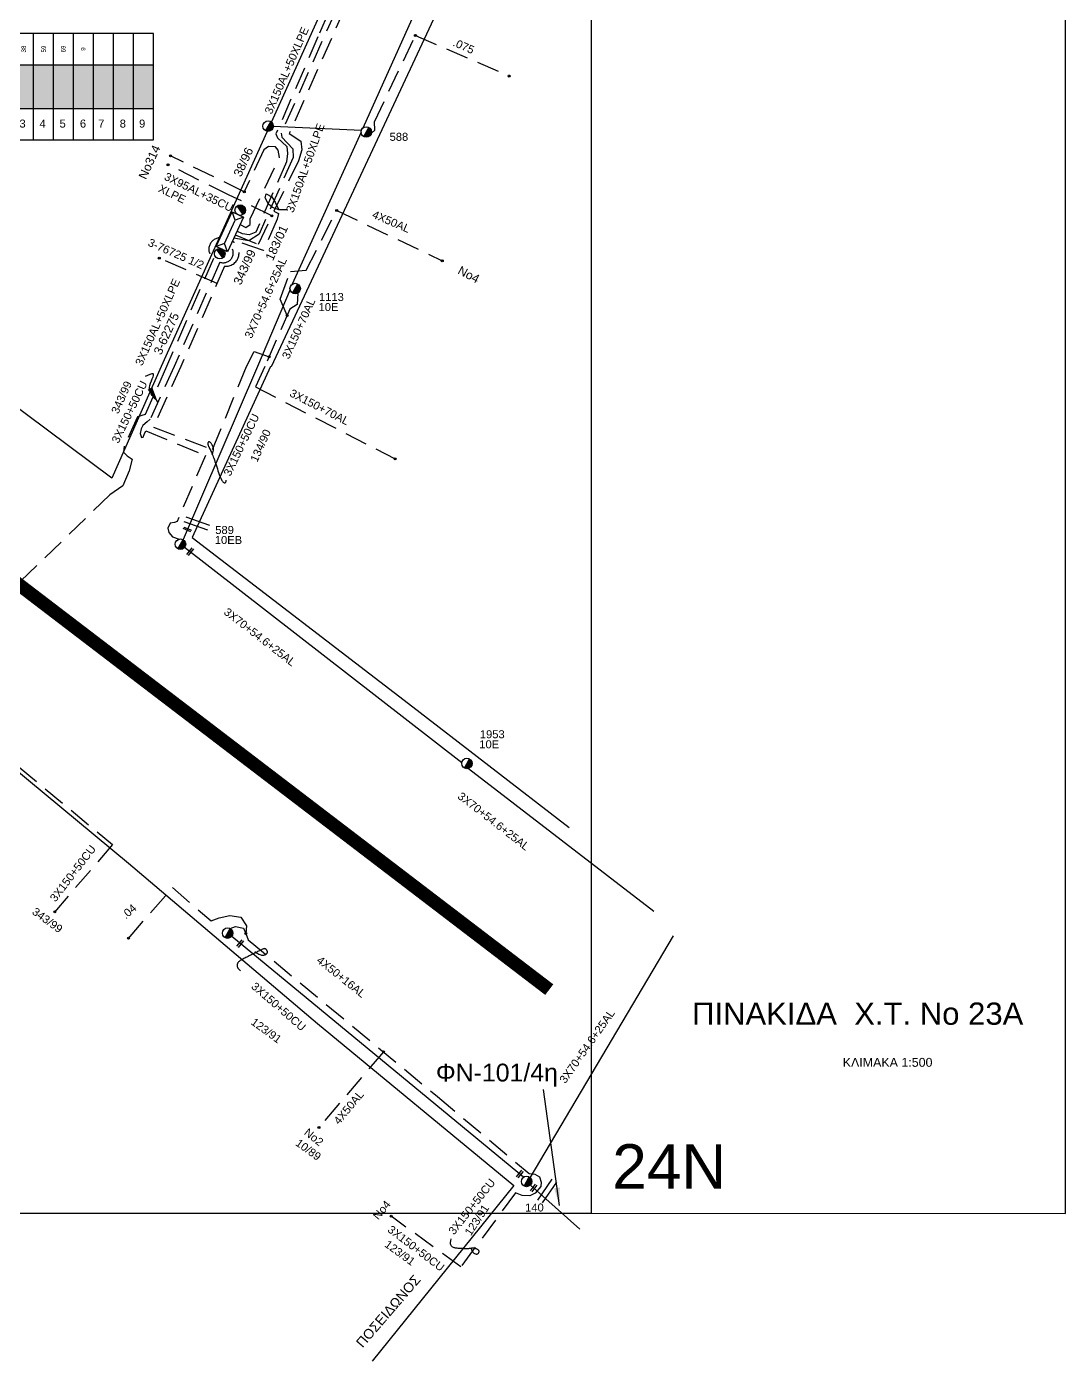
# Model space of a CAD drawing. Header units: millimetres. Extents: x 895 to 1951, y 728 to 1259.
# Drawn here: x 1833.8 to 1950.6, y 729.3 to 879.5 of the extents above; entities that cross this region are included whole.
import ezdxf
from ezdxf.enums import TextEntityAlignment as Align

# ---------------------------------------------------------------- set-up
doc = ezdxf.new("R2010")
doc.units = ezdxf.units.MM
doc.linetypes.add('DASHED', pattern=[19.05, 12.7, -6.35])
for name, color, linetype in [('Ασφαλειοκιβώτια Χ.Τ 9 αναχωρήσεων', 7, 'Continuous'), ('Γυμνά εναέρια ΧΤ και ΦΟΠ (3Φ)   4x50+16AL', 7, 'Continuous'), ('Επιγραφές - Σχήματα', 7, 'Continuous'), ('Καλώδια ΧΤ   3x150+50CU', 7, 'DASHED'), ('Καλώδια ΧΤ   3x150AL+50XLPE', 7, 'DASHED'), ('Καλώδια ΧΤ   3x95+50 AL XLPE', 7, 'DASHED'), ('Μηχανική τομή', 7, 'Continuous'), ('Στύλος ΦΜ', 7, 'Continuous'), ('Στύλος ΦΜ @ 1', 7, 'Continuous'), ('Συνδέσεις', 7, 'Continuous'), ('Συνεστραμμένα ΧΤ   3x70+54.6+25 AL', 7, 'SYN_LINE'), ('Τομή', 7, 'Continuous'), ('Υποσταθμός εναέριος 2 στύλων', 7, 'Continuous'), ('Υποσταθμός πόλεως', 7, 'Continuous'), ('Υπόβαθρο ΔΕΗ', 7, 'Continuous'), ('Υπόγεια Καλώδια Δικτύου ΧΤ      2Χ6 CU', 7, 'DASHED'), ('Υπόγεια Καλώδια Δικτύου ΧΤ   .04', 7, 'DASHED'), ('Υπόγεια καλώδια Δικτύου ΧΤ και Παρ. ΧΤ - 3X150+70 AL', 7, 'DASHED'), ('Υπόγεια καλώδια Παροχών ΧΤ   .075', 7, 'DASHED'), ('Υπόγεια καλώδια Παροχών ΧΤ   4x50AL', 7, 'DASHED')]:
    doc.layers.add(name, color=color, linetype=linetype)
doc.styles.add('arial', font='ARIAL.TTF')
doc.styles.get("Standard").update_dxf_attribs({"font": 'ARIAL.TTF'})
doc.linetypes.add('SYN_LINE', pattern='A,0.5,-0.0001,["/\\/\\/\\/",Standard,S=0.1,R=0,X=0,Y=-0.05],-0.25', length=0.7501)
doc.dimstyles.new('ISO-25', dxfattribs={"dimtxt": 2.5, "dimasz": 2.5, "dimexe": 1.25, "dimexo": 0.625, "dimtad": 1, "dimtxsty": 'Standard', "dimcen": 2.5, "dimadec": 0, "dimazin": 0, "dimtfac": 1, "dimtmove": 0, "dimatfit": 3, "dimfxl": 1, "dimarcsym": 0})

# ---------------------------------------------------------------- blocks, each defined once
blk = doc.blocks.new('ΑΣΦΑΛΕΙΟΚΙΒΩΤΙΟ ΥΠΟΣΤΑΘΜΟΥ 9 ΑΝΑΧΩΡΗΣΕΩΝ')
at = {"layer": 'Ασφαλειοκιβώτια Χ.Τ 9 αναχωρήσεων', "ltscale": 40}
for p, q in [((-23.8, 40.36), (24.02, 40.36)), ((-9.72, 40.36), (-9.72, -40.64)), ((9.94, 40.36), (9.94, -40.64)), ((-23.8, 31.36), (24.02, 31.36)), ((-23.8, 22.36), (24.02, 22.36)), ((-23.8, 13.36), (24.02, 13.36)), ((-23.8, 4.36), (24.02, 4.36)), ((-23.8, -4.64), (24.02, -4.64)), ((-23.8, -13.64), (24.02, -13.64)), ((-23.8, -22.64), (24.02, -22.64)), ((-23.8, -31.64), (24.02, -31.64))]:
    blk.add_line(p, q, dxfattribs=at)
at = {"layer": 'Ασφαλειοκιβώτια Χ.Τ 9 αναχωρήσεων'}
blk.add_lwpolyline([(-23.8, -40.64), (24.02, -40.64), (24.02, 40.36), (-23.8, 40.36)], close=True, dxfattribs=at)
for s, p in [('1', (-18.29, 37.24)), ('2', (-18.29, 28.67)), ('3', (-18.29, 19.6)), ('4', (-18.29, 10.58)), ('5', (-18.29, 1.57)), ('6', (-18.29, -7.57)), ('7', (-18.29, -15.81)), ('8', (-18.29, -25.5)), ('9', (-18.29, -34.19))]:
    blk.add_text(s, height=3.6, rotation=270, dxfattribs=at).set_placement(p)
at = {"layer": 'Ασφαλειοκιβώτια Χ.Τ 9 αναχωρήσεων', "ltscale": 40}
for tag, height, p in [('ΟΝΟΜΑ', 5, (-0.16, 44.31)), ('ΚΕΙΜΕΝΟ 1', 2, (17.06, 35.59)), ('ΚΕΙΜΕΝΟ 2', 2, (17.06, 26.88)), ('ΚΕΙΜΕΝΟ 3', 2, (17.06, 17.69)), ('ΚΕΙΜΕΝΟ 4', 2, (17.06, 8.71)), ('ΚΕΙΜΕΝΟ 5', 2, (17.06, -0.13)), ('ΚΕΙΜΕΝΟ 6', 2, (17.06, -9.05)), ('ΚΕΙΜΕΝΟ 7', 2, (17.06, -18.13)), ('ΚΕΙΜΕΝΟ 8', 2, (17.06, -26.85)), ('ΚΕΙΜΕΝΟ 9', 2, (17.06, -35.99)), ('ΣΧ', 2, (-0.1, -42.64))]:
    blk.add_attdef(tag, text='', height=height, dxfattribs=at).set_placement(p, align=Align.MIDDLE_CENTER)
blk = doc.blocks.new('ΥΠΟΣΤΑΘΜΟΣ ΕΝΑΕΡΙΟΣ ΕΠΙ 2 ΣΤΥΛΩΝ')
at = {"layer": 'Υποσταθμός εναέριος 2 στύλων', "linetype": 'Continuous'}
for points in [[(-11.97, -2.11, 0.574793), (-8.45, -0.07, 0.268822), (-9.64, 1.98)], [(9.68, -2.15, 0.574793), (13.19, -0.1, 0.268822), (12.01, 1.95)]]:
    blk.add_hatch(color=256, dxfattribs=at).paths.add_polyline_path(points)
for p, q in [((-11.97, -2.11), (-9.64, 1.98)), ((9.68, -2.15), (12.01, 1.95))]:
    blk.add_line(p, q, dxfattribs=at)
for centre in [(-10.81, -0.07), (10.84, -0.1)]:
    blk.add_circle(centre, 2.36, dxfattribs=at)
at = {"layer": 'Υποσταθμός πόλεως', "linetype": 'Continuous', "ltscale": 40}
blk.add_lwpolyline([(-8.57, 2.82), (8.57, 2.82), (8.57, -2.82), (-8.57, -2.82)], close=True, dxfattribs=at)
for points in [[(-5.75, 0), (-8.57, 2.82)], [(-8.57, -2.82), (-5.75, 0)], [(-5.75, 0), (5.75, 0)], [(5.75, 0), (8.57, 2.82)], [(8.57, -2.82), (5.75, 0)]]:
    blk.add_lwpolyline(points, dxfattribs=at)
at = {"layer": 'Υποσταθμός εναέριος 2 στύλων', "ltscale": 40, "flags": 1}
for tag, p in [('ΜΕΤΑΣΧΗΜΑΤΙΣΜΟΣ', (14.09, 2.51)), ('ΙΣΧΥΣ', (14.07, -0.28)), ('ΑΡΙΘΜΟΣ', (14.19, -3))]:
    blk.add_attdef(tag, p, '', height=1.8, dxfattribs=at)
blk = doc.blocks.new('ΥΠΑΡΧΩΝ ΤΣΙΜΕΝΤΕΝΙΟΣ ΣΤΥΛΟΣ')
at = {"layer": 'Στύλος ΦΜ'}
blk.add_hatch(color=7, dxfattribs=at).paths.add_polyline_path([(-1.29, -2.28, 0.574793), (2.62, 0, 0.268822), (1.3, 2.27)])
at = {"layer": 'Στύλος ΦΜ', "color": 7}
blk.add_line((-1.29, -2.28), (1.3, 2.27), dxfattribs=at)
blk.add_circle((0, 0), 2.62, dxfattribs=at)
at = {"layer": 'Στύλος ΦΜ', "flags": 4}
for tag, p in [('ΤΥΠΟΣ', (-4.91, 3.03)), ('ΑΡΙΘΜΟΣ', (-4.68, 8.05))]:
    blk.add_attdef(tag, p, '', height=4, dxfattribs=at)
blk = doc.blocks.new('_ΣΥΝΔΕΣΗ')
at = {"layer": 'Συνδέσεις', "linetype": 'SYN_LINE', "ltscale": 40}
blk.add_hatch(color=256, dxfattribs=at).paths.add_polyline_path([(0.5, -0.01, 1), (-0.5, -0.01, 1)])
at = {"layer": 'Συνδέσεις'}
blk.add_circle((0, -0.01), 0.5, dxfattribs=at)
blk = doc.blocks.new('ΤΟΜΗ')
at = {"layer": 'Τομή', "ltscale": 40}
for p, q in [((-5.68, 0), (5.68, 0)), ((5.68, -2.33), (-5.68, -2.33))]:
    blk.add_line(p, q, dxfattribs=at)
blk = doc.blocks.new('ΜΗΧΑΝΙΚΗ ΤΟΜΗ')
at = {"layer": 'Μηχανική τομή', "ltscale": 40}
for p, q in [((-1.89, 0.78), (1.89, 0.78)), ((1.89, 0), (-1.89, 0))]:
    blk.add_line(p, q, dxfattribs=at)

msp = doc.modelspace()

# ---------------------------------------------------------------- hatches: boundary and pattern name
at = {"layer": 'Ασφαλειοκιβώτια Χ.Τ 9 αναχωρήσεων'}
for color, points in [(1, [(1834.53, 875.17), (1832.28, 875.17), (1832.28, 870.26), (1834.53, 870.26)]), (85, [(1836.78, 875.17), (1834.53, 875.17), (1834.53, 870.26), (1836.78, 870.26)]), (6, [(1839.03, 875.17), (1836.78, 875.17), (1836.78, 870.26), (1839.03, 870.26)]), (173, [(1841.28, 875.17), (1839.03, 875.17), (1839.03, 870.26), (1841.28, 870.26)]), (133, [(1843.53, 875.17), (1841.28, 875.17), (1841.28, 870.26), (1843.53, 870.26)]), (27, [(1845.78, 875.17), (1843.53, 875.17), (1843.53, 870.26), (1845.78, 870.26)]), (30, [(1845.78, 870.26), (1848.03, 870.26), (1848.03, 875.17), (1845.78, 875.17)]), (62, [(1848.03, 875.17), (1845.78, 875.17), (1845.78, 870.26), (1848.03, 870.26)])]:
    msp.add_hatch(color=color, dxfattribs=at).paths.add_polyline_path(points)

# ---------------------------------------------------------------- linework, layer by layer
at = {"layer": 'Γυμνά εναέρια ΧΤ και ΦΟΠ (3Φ)   4x50+16AL', "color": 85}
msp.add_lwpolyline([(1889.68, 750.04), (1856.84, 777.12)], dxfattribs=at)
at = {"layer": 'Γυμνά εναέρια ΧΤ και ΦΟΠ (3Φ)   4x50+16AL', "color": 30}
msp.add_lwpolyline([(1890.45, 749.16), (1896.01, 744.21)], dxfattribs=at)
at = {"layer": 'Επιγραφές - Σχήματα'}
msp.add_lwpolyline([(897.66, 745.99), (1897.31, 745.99), (1897.31, 1250.94), (897.66, 1250.94)], close=True, dxfattribs=at)
at = {"layer": 'Επιγραφές - Σχήματα', "ltscale": 10}
msp.add_lwpolyline([(1897.31, 745.99), (1950.61, 745.95), (1950.61, 1250.94), (1897.31, 1250.94)], dxfattribs=at)
at = {"layer": 'Επιγραφές - Σχήματα'}
for points in [[(1863.06, 858.88), (1862.14, 858.88), (1861.44, 859.11), (1860.99, 859.5), (1860.61, 860.21), (1860.7, 860.67), (1861.35, 860.31), (1861.72, 859.73), (1862.14, 858.88)], [(1854.63, 831.34), (1854.71, 831.52), (1854.76, 831.67), (1854.79, 831.81), (1854.79, 831.94), (1854.78, 832.06), (1854.76, 832.16), (1854.73, 832.25), (1854.69, 832.33), (1854.65, 832.41), (1854.6, 832.48), (1854.56, 832.54), (1854.52, 832.59), (1854.48, 832.64), (1854.44, 832.68), (1854.4, 832.71), (1854.36, 832.73), (1854.33, 832.75), (1854.29, 832.75), (1854.27, 832.76), (1854.24, 832.75), (1854.22, 832.74), (1854.2, 832.72), (1854.18, 832.7), (1854.17, 832.67), (1854.16, 832.64), (1854.16, 832.6), (1854.16, 832.56), (1854.16, 832.51), (1854.17, 832.46), (1854.18, 832.41), (1854.2, 832.35), (1854.22, 832.29), (1854.25, 832.23), (1854.29, 832.16), (1854.32, 832.08), (1854.36, 832.01), (1854.41, 831.92), (1854.46, 831.83), (1854.51, 831.73), (1854.56, 831.62), (1854.61, 831.5), (1854.66, 831.37), (1854.71, 831.23), (1854.77, 831.08), (1854.83, 830.91), (1854.89, 830.74), (1854.95, 830.56), (1855.02, 830.36), (1855.09, 830.16), (1855.16, 829.94), (1855.23, 829.73), (1855.3, 829.51), (1855.37, 829.3), (1855.44, 829.1), (1855.51, 828.92), (1855.58, 828.76), (1855.64, 828.62), (1855.69, 828.5), (1855.75, 828.4), (1855.8, 828.33), (1855.84, 828.27), (1855.89, 828.22), (1855.94, 828.19), (1855.98, 828.17), (1856.02, 828.16), (1856.07, 828.16), (1856.11, 828.17), (1856.14, 828.19), (1856.18, 828.23), (1856.2, 828.28), (1856.22, 828.35), (1856.23, 828.44)], [(1859.43, 775.44), (1859.61, 775.31), (1859.77, 775.21), (1859.9, 775.13), (1860.02, 775.08), (1860.11, 775.04), (1860.2, 775.02), (1860.27, 775.02), (1860.34, 775.02), (1860.4, 775.02), (1860.46, 775.03), (1860.52, 775.04), (1860.56, 775.05), (1860.61, 775.07), (1860.65, 775.09), (1860.69, 775.11), (1860.72, 775.13), (1860.75, 775.16), (1860.78, 775.18), (1860.8, 775.21), (1860.82, 775.23), (1860.83, 775.26), (1860.84, 775.29), (1860.85, 775.32), (1860.85, 775.35), (1860.85, 775.38), (1860.85, 775.41), (1860.85, 775.44), (1860.84, 775.47), (1860.83, 775.5), (1860.82, 775.53), (1860.8, 775.56), (1860.78, 775.59), (1860.76, 775.61), (1860.74, 775.64), (1860.72, 775.66), (1860.69, 775.68), (1860.67, 775.7), (1860.64, 775.72), (1860.61, 775.73), (1860.58, 775.74), (1860.55, 775.74), (1860.51, 775.75), (1860.48, 775.74), (1860.44, 775.73), (1860.4, 775.72), (1860.35, 775.71), (1860.3, 775.68), (1860.24, 775.66), (1860.18, 775.63), (1860.11, 775.59), (1860.03, 775.56), (1859.95, 775.51), (1859.86, 775.47), (1859.76, 775.42), (1859.66, 775.36), (1859.55, 775.31), (1859.44, 775.25), (1859.32, 775.19), (1859.19, 775.13), (1859.06, 775.06), (1858.94, 775), (1858.81, 774.93), (1858.68, 774.87), (1858.55, 774.81), (1858.43, 774.74), (1858.31, 774.68), (1858.19, 774.63), (1858.09, 774.57), (1857.98, 774.51), (1857.89, 774.46), (1857.81, 774.4), (1857.73, 774.35), (1857.67, 774.31), (1857.61, 774.26), (1857.57, 774.21), (1857.53, 774.16), (1857.5, 774.11), (1857.48, 774.06), (1857.46, 774.01), (1857.45, 773.95), (1857.44, 773.89), (1857.45, 773.82), (1857.46, 773.74), (1857.49, 773.66), (1857.54, 773.57), (1857.61, 773.47), (1857.71, 773.36), (1857.84, 773.24)], [(1883.71, 742.12), (1883.8, 741.9), (1883.89, 741.73), (1883.98, 741.6), (1884.07, 741.5), (1884.16, 741.44), (1884.25, 741.4), (1884.33, 741.38), (1884.4, 741.39), (1884.46, 741.4), (1884.52, 741.43), (1884.57, 741.47), (1884.6, 741.51), (1884.63, 741.56), (1884.65, 741.61), (1884.66, 741.66), (1884.66, 741.71), (1884.65, 741.75), (1884.64, 741.79), (1884.61, 741.82), (1884.58, 741.85), (1884.55, 741.88), (1884.5, 741.9), (1884.46, 741.93), (1884.41, 741.95), (1884.36, 741.97), (1884.31, 741.99), (1884.26, 742.01), (1884.2, 742.02), (1884.15, 742.03), (1884.09, 742.04), (1884.03, 742.05), (1883.97, 742.05), (1883.91, 742.05), (1883.84, 742.04), (1883.78, 742.03), (1883.71, 742.02), (1883.63, 742.01), (1883.55, 742), (1883.46, 741.99), (1883.37, 741.99), (1883.26, 741.99), (1883.15, 741.99), (1883.03, 741.99), (1882.91, 741.99), (1882.79, 742), (1882.67, 742.01), (1882.55, 742.01), (1882.43, 742.02), (1882.32, 742.03), (1882.22, 742.04), (1882.12, 742.06), (1882.03, 742.07), (1881.94, 742.09), (1881.86, 742.11), (1881.78, 742.14), (1881.7, 742.18), (1881.64, 742.22), (1881.58, 742.27), (1881.52, 742.34), (1881.49, 742.44), (1881.47, 742.56), (1881.47, 742.71), (1881.49, 742.89), (1881.54, 743.12)]]:
    msp.add_lwpolyline(points, dxfattribs=at)
at = {"layer": 'Καλώδια ΧΤ   3x150+50CU', "color": 30, "ltscale": 0.2}
msp.add_lwpolyline([(1814.83, 795.18), (1815.42, 795.24), (1815.91, 795.75), (1816.17, 796.32), (1816.26, 797.17), (1829.99, 798.62), (1843.42, 787.45), (1836.91, 779.85)], dxfattribs=at)
at = {"layer": 'Καλώδια ΧΤ   3x150+50CU', "color": 85, "ltscale": 0.2}
msp.add_lwpolyline([(1856.67, 778.01), (1857.27, 778.24), (1858.17, 778.07), (1858.44, 777.46), (1858.68, 776.76), (1880, 759.1), (1890.29, 750.45), (1890.94, 750.39), (1891.45, 750.09), (1891.66, 749.47), (1891.62, 748.98), (1890.97, 748.24), (1890.36, 747.96), (1889.51, 747.99), (1888.78, 748.28), (1882.6, 739.95), (1874.77, 745.65)], dxfattribs=at)
at = {"layer": 'Καλώδια ΧΤ   3x150AL+50XLPE', "color": 173, "ltscale": 0.2}
msp.add_lwpolyline([(1860.37, 920.99), (1860.51, 921.89), (1859.68, 922.73), (1859.54, 923.49), (1860.05, 924.6), (1861.11, 924.77), (1862.5, 924.51), (1863.36, 924.09), (1863.73, 923.44), (1870.39, 920.08), (1862.02, 901.39), (1871.09, 896.97), (1874.72, 895.2), (1862.42, 867.48), (1862.47, 867.05), (1863.71, 865.72), (1863.75, 864.74), (1859.92, 856.14), (1858.75, 855.37), (1857.07, 855.68)], dxfattribs=at)
at = {"layer": 'Καλώδια ΧΤ   3x150AL+50XLPE', "color": 133, "ltscale": 0.2}
msp.add_lwpolyline([(1840.9, 905.86), (1839.13, 905.08), (1838.62, 907.07), (1838.82, 907.48), (1846.58, 909.97), (1847.32, 909.79), (1847.76, 909.42), (1847.92, 908.67), (1848.22, 907.14), (1853.05, 907.3, -0.56571), (1854.24, 905.46), (1853.77, 904.6), (1870.07, 896.88), (1873.79, 895.03), (1866.52, 878.31), (1861.82, 867.4), (1861.98, 866.98), (1863.05, 865.99), (1863.12, 865.22), (1863, 864.28), (1859.56, 856.36), (1858.82, 856.05), (1858.07, 856.16), (1857.43, 856.46)], format="xyb", dxfattribs=at)
at = {"layer": 'Καλώδια ΧΤ   3x150AL+50XLPE', "color": 1, "ltscale": 0.2}
msp.add_lwpolyline([(1847.32, 906.29), (1853.13, 906.23), (1854.55, 905.82), (1875.78, 895.54), (1863.31, 867.46), (1864.61, 866.58), (1864.73, 865.61), (1864.35, 864.36), (1861.59, 858.73), (1862.11, 858.44), (1861.97, 857.83), (1860.43, 854.3), (1856.97, 855.46)], dxfattribs=at)
at = {"layer": 'Καλώδια ΧΤ   3x150AL+50XLPE', "color": 62, "ltscale": 0.2}
msp.add_lwpolyline([(1857.78, 857.21), (1858.44, 856.89), (1858.91, 857.22), (1858.91, 857.85), (1862.21, 864.74), (1862.05, 865.56), (1861.78, 865.94), (1860.97, 865.98), (1860.46, 865.6), (1858.26, 860.89), (1849.95, 864.94)], dxfattribs=at)
at = {"layer": 'Καλώδια ΧΤ   3x150AL+50XLPE', "color": 30, "ltscale": 0.2}
msp.add_lwpolyline([(1855.54, 855.73, 0.710531), (1854.79, 853.39), (1849.52, 841.25), (1847.09, 835.83), (1846.25, 835.57), (1844.73, 832.29), (1844.67, 831.61), (1845.08, 831.2), (1845.66, 830.81), (1845.3, 829.5), (1844.6, 827.8), (1843.13, 826.79), (1815.09, 799.65), (1814.06, 781.6), (1813.15, 781.19), (1812.81, 780.42), (1812.96, 779.72), (1813.45, 778.86)], format="xyb", dxfattribs=at)
at = {"layer": 'Καλώδια ΧΤ   3x150AL+50XLPE', "color": 85, "ltscale": 0.2}
msp.add_lwpolyline([(1856.68, 854.83, -0.80545), (1855.52, 852.98), (1850.36, 841.25), (1847.66, 835.32), (1847.35, 835.02), (1846.84, 834.61), (1846.67, 834.22), (1846.55, 833.71), (1846.71, 833.27), (1846.87, 833.3), (1847, 833.58), (1847.18, 834), (1853.91, 831.23), (1850.69, 823.81), (1850.4, 823.7), (1849.93, 823.6), (1849.66, 823.07), (1849.76, 822.55), (1850.19, 822.08), (1850.94, 821.83)], format="xyb", dxfattribs=at)
at = {"layer": 'Καλώδια ΧΤ   3x150AL+50XLPE', "color": 6, "ltscale": 0.2}
msp.add_lwpolyline([(1856.9, 855.32, -0.811616), (1856.04, 852.52), (1851.13, 841.25), (1848.03, 834.42), (1854.7, 831.91), (1858.51, 841.25), (1859.37, 842.92), (1861.05, 842.33)], format="xyb", dxfattribs=at)
at = {"layer": 'Καλώδια ΧΤ   3x95+50 AL XLPE', "color": 27, "ltscale": 0.2}
msp.add_lwpolyline([(1857.24, 856.04), (1859.86, 854.99), (1861.36, 858.19), (1856.57, 860.53), (1849.68, 863.94)], dxfattribs=at)
at = {"layer": 'Συνεστραμμένα ΧΤ   3x70+54.6+25 AL', "color": 6, "ltscale": 20}
for points in [[(1881.47, 890.03), (1871.59, 868.06)], [(1861.52, 868.28), (1871.43, 867.84)], [(1871.39, 867.62), (1863.66, 850.5), (1863.66, 850.5)], [(1863.4, 849.9), (1859.73, 841.25), (1851.37, 821.76)]]:
    msp.add_lwpolyline(points, dxfattribs=at)
at = {"layer": 'Συνεστραμμένα ΧΤ   3x70+54.6+25 AL', "color": 85, "ltscale": 20}
for points in [[(1882.71, 796.66), (1851.54, 820.89)], [(1883.47, 796.02), (1904.34, 779.96)], [(1890.43, 749.98), (1906.55, 777.19)]]:
    msp.add_lwpolyline(points, dxfattribs=at)
at = {"layer": 'Υπόβαθρο ΔΕΗ', "linetype": 'DASHED', "ltscale": 3, "const_width": 1.5}
msp.add_lwpolyline([(1265.05, 1252.52), (1327.5, 1205), (1384.24, 1161.87), (1433.47, 1124.69), (1486.64, 1083.81), (1544.29, 1038.58), (1599.25, 995.19), (1892.56, 771.14)], dxfattribs=at)
at = {"layer": 'Υπόβαθρο ΔΕΗ'}
for points in [[(1848.92, 841.25), (1843.36, 828.68), (1826.48, 841.25), (1819.75, 846.49), (1821.14, 867.8), (1821.86, 875.98), (1823.04, 881.41), (1825.48, 887.61), (1828.07, 891.98), (1831.42, 896.42), (1837.11, 900.56), (1841.75, 902.91), (1845.54, 903.97), (1852.47, 903.89), (1872.83, 894.33), (1848.92, 841.25)], [(1861.33, 841.25), (1883.28, 888.33), (1883.74, 888.61), (1900.12, 880.89)], [(1861.22, 841.25), (1852.38, 822), (1876.74, 803.32), (1894.79, 789.38)], [(1812.39, 737.86), (1815.85, 788.34), (1816.4, 796.84), (1829.97, 798.02), (1845.22, 785.37), (1866.48, 767.34), (1888.57, 749.1), (1872.63, 729.33)]]:
    msp.add_lwpolyline(points, dxfattribs=at)
at = {"layer": 'Υπόγεια Καλώδια Δικτύου ΧΤ      2Χ6 CU', "linetype": 'DASHED', "ltscale": 0.2}
msp.add_lwpolyline([(1855.19, 850.57), (1848.74, 853.41)], dxfattribs=at)
at = {"layer": 'Υπόγεια Καλώδια Δικτύου ΧΤ   .04', "color": 85, "ltscale": 0.2}
msp.add_lwpolyline([(1845.22, 776.91), (1850.18, 782.62), (1854.52, 778.87), (1855.42, 779.2), (1856.63, 779.48), (1857.86, 779.31), (1858.49, 778.33), (1858.44, 777.46)], dxfattribs=at)
at = {"layer": 'Υπόγεια καλώδια Δικτύου ΧΤ και Παρ. ΧΤ - 3X150+70 AL', "color": 6, "ltscale": 0.2}
msp.add_lwpolyline([(1864.28, 849.5), (1864.2, 848.22), (1863.37, 847.68), (1860.58, 841.25), (1859.51, 838.94), (1875.23, 830.85)], dxfattribs=at)
at = {"layer": 'Υπόγεια καλώδια Παροχών ΧΤ   .075', "color": 6, "ltscale": 0.2}
msp.add_lwpolyline([(1872.55, 867.49), (1872.95, 867.84), (1872.91, 868.75), (1877.5, 878.49), (1888.04, 873.92)], dxfattribs=at)
at = {"layer": 'Υπόγεια καλώδια Παροχών ΧΤ   4x50AL', "color": 6, "ltscale": 0.2}
msp.add_lwpolyline([(1863.08, 846.97), (1862.28, 848.8), (1863.45, 851.92), (1865.21, 852.08), (1868.65, 858.79), (1880.53, 853.14)], dxfattribs=at)
at = {"layer": 'Υπόγεια καλώδια Παροχών ΧΤ   4x50AL', "color": 85, "ltscale": 0.2}
msp.add_lwpolyline([(1873.91, 764.15), (1866.66, 755.64)], dxfattribs=at)

# ---------------------------------------------------------------- block references
at = {"layer": 'Ασφαλειοκιβώτια Χ.Τ 9 αναχωρήσεων', "xscale": 0.25, "yscale": 0.25, "zscale": 0.25, "rotation": 90}
msp.add_blockref('ΑΣΦΑΛΕΙΟΚΙΒΩΤΙΟ ΥΠΟΣΤΑΘΜΟΥ 9 ΑΝΑΧΩΡΗΣΕΩΝ', (1837.87, 872.69), dxfattribs=at).add_auto_attribs({'ΟΝΟΜΑ': 'ΦΝ-68', 'ΚΕΙΜΕΝΟ 2': '160', 'ΚΕΙΜΕΝΟ 1': '285', 'ΚΕΙΜΕΝΟ 3': '38', 'ΚΕΙΜΕΝΟ 4': '59', 'ΚΕΙΜΕΝΟ 5': '69', 'ΚΕΙΜΕΝΟ 6': '9'})
at = {"layer": 'Μηχανική τομή'}
for p, xscale, yscale, zscale, rotation in [((1851.88, 823), 0.2499999999999228, 0.2499999999999228, 0.2499999999999228, 157.5529876376819), ((1852.1, 820.47), 0.249999999999901, 0.249999999999901, 0.249999999999901, 231.2353261064973), ((1857.73, 776.38), 0.249999999999901, 0.249999999999901, 0.249999999999901, 231.2353261064973), ((1889.18, 750.45), 0.249999999999901, 0.249999999999901, 0.249999999999901, 231.2353261064973), ((1890.73, 748.89), 0.249999999999901, 0.249999999999901, 0.249999999999901, 231.2353261064973)]:
    msp.add_blockref('ΜΗΧΑΝΙΚΗ ΤΟΜΗ', p, dxfattribs=dict(at, xscale=xscale, yscale=yscale, zscale=zscale, rotation=rotation))
at = {"layer": 'Στύλος ΦΜ @ 1', "ltscale": 40, "xscale": 0.2249999999999091, "yscale": 0.2249999999999091, "zscale": 0.2249999999999091}
for p in [(1860.94, 868.28), (1856.38, 777.5)]:
    msp.add_blockref('ΥΠΑΡΧΩΝ ΤΣΙΜΕΝΤΕΝΙΟΣ ΣΤΥΛΟΣ', p, dxfattribs=at)
at = {"layer": 'Στύλος ΦΜ @ 1', "ltscale": 40}
ref = msp.add_blockref('ΥΠΑΡΧΩΝ ΤΣΙΜΕΝΤΕΝΙΟΣ ΣΤΥΛΟΣ', (1871.98, 867.62), dxfattribs=dict(at, xscale=0.2249999999999091, yscale=0.2249999999999091, zscale=0.2249999999999091))
ref.add_attrib('ΤΥΠΟΣ', '588', (1874.6, 866.63), dxfattribs={"layer": 'Στύλος ΦΜ', "height": 0.9, "flags": 4})
ref = msp.add_blockref('ΥΠΑΡΧΩΝ ΤΣΙΜΕΝΤΕΝΙΟΣ ΣΤΥΛΟΣ', (1863.98, 850.01), dxfattribs=dict(at, xscale=0.2249999999999091, yscale=0.2249999999999091, zscale=0.2249999999999091))
ref.add_attrib('ΤΥΠΟΣ', '10E', (1866.61, 847.48), dxfattribs={"layer": 'Στύλος ΦΜ', "height": 0.9, "flags": 4})
ref.add_attrib('ΑΡΙΘΜΟΣ', '1113', (1866.66, 848.61), dxfattribs={"layer": 'Στύλος ΦΜ', "height": 0.9, "flags": 4})
ref = msp.add_blockref('ΥΠΑΡΧΩΝ ΤΣΙΜΕΝΤΕΝΙΟΣ ΣΤΥΛΟΣ', (1851.08, 821.25), dxfattribs=dict(at, xscale=0.2249999999999091, yscale=0.2249999999999091, zscale=0.2249999999999091))
ref.add_attrib('ΤΥΠΟΣ', '10EB', (1854.94, 821.27), dxfattribs={"layer": 'Στύλος ΦΜ', "height": 0.9, "flags": 4})
ref.add_attrib('ΑΡΙΘΜΟΣ', '589', (1854.99, 822.4), dxfattribs={"layer": 'Στύλος ΦΜ', "height": 0.9, "flags": 4})
ref = msp.add_blockref('ΥΠΑΡΧΩΝ ΤΣΙΜΕΝΤΕΝΙΟΣ ΣΤΥΛΟΣ', (1883.3, 796.58), dxfattribs=dict(at, xscale=0.2249999999999091, yscale=0.2249999999999091, zscale=0.2249999999999091))
ref.add_attrib('ΤΥΠΟΣ', '10E', (1884.69, 798.29), dxfattribs={"layer": 'Στύλος ΦΜ', "height": 0.9, "flags": 4})
ref.add_attrib('ΑΡΙΘΜΟΣ', '1953', (1884.75, 799.42), dxfattribs={"layer": 'Στύλος ΦΜ', "height": 0.9, "flags": 4})
ref = msp.add_blockref('ΥΠΑΡΧΩΝ ΤΣΙΜΕΝΤΕΝΙΟΣ ΣΤΥΛΟΣ', (1890.01, 749.56), dxfattribs=dict(at, xscale=0.2249999999999091, yscale=0.2249999999999091, zscale=0.2249999999999091))
ref.add_attrib('ΤΥΠΟΣ', '140', (1889.84, 746.18), dxfattribs={"layer": 'Στύλος ΦΜ', "height": 0.9, "flags": 4})
at = {"layer": 'Συνδέσεις', "xscale": 0.2249999999999091, "yscale": 0.2249999999999091, "zscale": 0.2249999999999091}
for p in [(1877.5, 878.49), (1888.04, 873.92), (1849.95, 864.94), (1849.68, 863.94), (1858.26, 860.89), (1868.65, 858.79), (1861.36, 858.19), (1848.7, 853.43), (1880.53, 853.14), (1863.08, 846.97), (1861.05, 842.33), (1875.24, 830.85), (1836.95, 779.9), (1845.22, 776.92), (1858.44, 777.46), (1873.91, 764.15), (1866.66, 755.64), (1874.77, 745.65)]:
    msp.add_blockref('_ΣΥΝΔΕΣΗ', p, dxfattribs=at)
at = {"layer": 'Τομή'}
for p, xscale, yscale, zscale, rotation in [((1853.01, 823.85), 0.2500000000000868, 0.2500000000000868, 0.2500000000000868, 340.8521431561246), ((1892.09, 748.64), 0.2499999999999956, 0.2499999999999956, 0.2499999999999956, 55.78037433290474)]:
    msp.add_blockref('ΤΟΜΗ', p, dxfattribs=dict(at, xscale=xscale, yscale=yscale, zscale=zscale, rotation=rotation))
at = {"layer": 'Υποσταθμός εναέριος 2 στύλων', "xscale": 0.2500000000001431, "yscale": 0.2500000000001431, "zscale": 0.2500000000001431, "rotation": 65.02700629085427}
msp.add_blockref('ΥΠΟΣΤΑΘΜΟΣ ΕΝΑΕΡΙΟΣ ΕΠΙ 2 ΣΤΥΛΩΝ', (1856.63, 856.39), dxfattribs=at)

# ---------------------------------------------------------------- texts
at = {"layer": 'Γυμνά εναέρια ΧΤ και ΦΟΠ (3Φ)   4x50+16AL', "color": 7, "insert": (1866.87, 774.99), "char_height": 0.9, "width": 84.1859, "attachment_point": 1, "rotation": 321.4178}
msp.add_mtext('4X50+16AL', dxfattribs=at)
at = {"layer": 'Επιγραφές - Σχήματα', "color": 7, "char_height": 0.9, "width": 84.1859, "attachment_point": 1}
for s, insert, rotation in [('{\\H1.083x;\\C256;No314}', (1846.31, 862.61), 65.4584), ('{\\H1.083x;\\C256;38/96}', (1857, 862.9), 65.4584), ('{\\H1.083x;\\C256;183/01}', (1860.58, 853.46), 65.4584), ('{\\H1.083x;\\C256;343/99}', (1856.98, 850.73), 65.4584), ('{\\H1.083x;\\C256;No4}', (1882.64, 852.6), 331.9532), ('{\\H1.083x;\\C256;3-62275}', (1848.01, 842.87), 65.4584)]:
    msp.add_mtext(s, dxfattribs=dict(at, insert=insert, rotation=rotation))
at = {"layer": 'Επιγραφές - Σχήματα', "ltscale": 40, "width": 23.5114, "attachment_point": 1, "style": 'arial'}
for s, insert, char_height, rotation in [('{\\fArial|b0|i0|c161|p34;343/99}', (1843.25, 836.2), 0.9, 65.8739), ('{\\fArial|b0|i0|c161|p34;134/90}', (1858.89, 830.77), 0.9, 65.8739), ('{\\fArial|b0|i0|c161|p34;343/99}', (1834.83, 780.45), 0.9, 323.8541), ('{\\fArial|b0|i0|c161|p34;123/91}', (1859.45, 768.04), 0.9, 323.8541), ('{\\fArial|b0|i0|c161|p34;10/89}', (1864.46, 754.43), 0.9, 323.8541), ('{\\fArial|b0|i0|c161|p34;123/91}', (1882.98, 743.87), 0.9, 56.4869), ('{\\fArial|b0|i0|c161|p34;123/91}', (1874.48, 743.03), 0.9, 323.8541), ('ΠΟΣΕΙΔΩΝΟΣ', (1870.73, 731.49), 1.1, 49.302)]:
    msp.add_mtext(s, dxfattribs=dict(at, insert=insert, char_height=char_height, rotation=rotation))
at = {"layer": 'Επιγραφές - Σχήματα', "ltscale": 10, "width": 39.3795, "attachment_point": 1}
for s, insert, char_height in [('ΠΙΝΑΚΙΔΑ  Χ.Τ. Νο 23Α', (1908.62, 769.69), 2.5), ('ΚΛΙΜΑΚΑ 1:500', (1925.57, 763.46), 1)]:
    msp.add_mtext(s, dxfattribs=dict(at, insert=insert, char_height=char_height))
at = {"layer": 'Επιγραφές - Σχήματα', "insert": (1879.81, 762.81), "char_height": 2, "width": 42.0929, "attachment_point": 1, "style": 'arial'}
msp.add_mtext('ΦΝ-101/4η', dxfattribs=at)
at = {"layer": 'Επιγραφές - Σχήματα', "char_height": 0.9, "width": 42.0929, "attachment_point": 1, "style": 'arial'}
for s, insert, rotation in [('No2', (1865.47, 755.62), 321.0699), ('No4', (1872.64, 745.74), 50.6782)]:
    msp.add_mtext(s, dxfattribs=dict(at, insert=insert, rotation=rotation))
at = {"layer": 'Επιγραφές - Σχήματα', "insert": (1899.65, 753.75), "char_height": 5, "width": 21.3301, "attachment_point": 1}
msp.add_mtext('24N', dxfattribs=at)
at = {"layer": 'Καλώδια ΧΤ   3x150+50CU', "color": 7, "char_height": 0.9, "width": 84.1859, "attachment_point": 1}
for insert, rotation in [((1843.29, 832.91), 64.2297), ((1855.88, 829.21), 64.2297), ((1836.31, 781.49), 52.5702), ((1859.55, 772.05), 319.1674), ((1881.14, 744.04), 51.5676), ((1874.84, 744.69), 322.7764)]:
    msp.add_mtext('3X150+50CU', dxfattribs=dict(at, insert=insert, rotation=rotation))
at = {"layer": 'Καλώδια ΧΤ   3x150AL+50XLPE', "color": 7, "char_height": 0.9, "width": 13.9242, "attachment_point": 5}
for insert, rotation in [((1863.03, 874.54), 66.3534), ((1865.12, 863.57), 70.3215), ((1848.51, 846.23), 65.8658)]:
    msp.add_mtext('3X150AL+50XLPE', dxfattribs=dict(at, insert=insert, rotation=rotation))
at = {"layer": 'Καλώδια ΧΤ   3x95+50 AL XLPE', "char_height": 0.9, "width": 84.1859, "attachment_point": 1}
for s, insert, rotation in [('3X95AL+35CU \\PXLPE', (1849.56, 863.11), 333.9751), ('3-76725 1/2', (1847.69, 855.69), 336.2417)]:
    msp.add_mtext(s, dxfattribs=dict(at, insert=insert, rotation=rotation))
at = {"layer": 'Συνεστραμμένα ΧΤ   3x70+54.6+25 AL', "color": 7, "char_height": 0.9, "width": 84.1859, "attachment_point": 1}
for insert, rotation in [((1858.25, 844.68), 65.8191), ((1856.42, 814.17), 322.182), ((1882.72, 793.44), 322.182), ((1893.63, 761.03), 54.8483)]:
    msp.add_mtext('3X70+54.6+25AL', dxfattribs=dict(at, insert=insert, rotation=rotation))
at = {"layer": 'Υπόγεια Καλώδια Δικτύου ΧΤ   .04', "color": 7, "insert": (1844.33, 779.69), "char_height": 0.9, "width": 84.1859, "attachment_point": 1, "rotation": 41.8736}
msp.add_mtext('.04', dxfattribs=at)
at = {"layer": 'Υπόγεια καλώδια Δικτύου ΧΤ και Παρ. ΧΤ - 3X150+70 AL', "color": 7, "char_height": 0.9, "width": 84.1859, "attachment_point": 1}
for insert, rotation in [((1862.45, 842.36), 65.6487), ((1863.68, 838.75), 332.7317)]:
    msp.add_mtext('3X150+70AL', dxfattribs=dict(at, insert=insert, rotation=rotation))
at = {"layer": 'Υπόγεια καλώδια Παροχών ΧΤ   .075', "color": 7, "insert": (1882, 878.18), "char_height": 0.9, "width": 84.1859, "attachment_point": 1, "rotation": 336.3396}
msp.add_mtext('.075', dxfattribs=at)
at = {"layer": 'Υπόγεια καλώδια Παροχών ΧΤ   4x50AL', "color": 7, "char_height": 0.9, "width": 84.1859, "attachment_point": 1}
for insert, rotation in [((1872.91, 858.84), 336.8113), ((1868.22, 756.46), 50.1399)]:
    msp.add_mtext('4X50AL', dxfattribs=dict(at, insert=insert, rotation=rotation))

# ---------------------------------------------------------------- leaders
at = {"layer": 'Επιγραφές - Σχήματα', "path_type": 1}
msp.add_leader([(1848.54, 837.21), (1847.58, 838.88), (1848, 840.42), (1847.12, 840.13)], dimstyle='ISO-25', override={"dimasz": 1.8, "dimgap": 0.625, "dimtad": 0}, dxfattribs=at)
at = {"layer": 'Επιγραφές - Σχήματα', "ltscale": 40}
msp.add_leader([(1893.7, 746.86), (1891.92, 759.91)], dimstyle='ISO-25', override={"dimasz": 2, "dimtad": 0}, dxfattribs=at)

doc.saveas('drawing.dxf')
